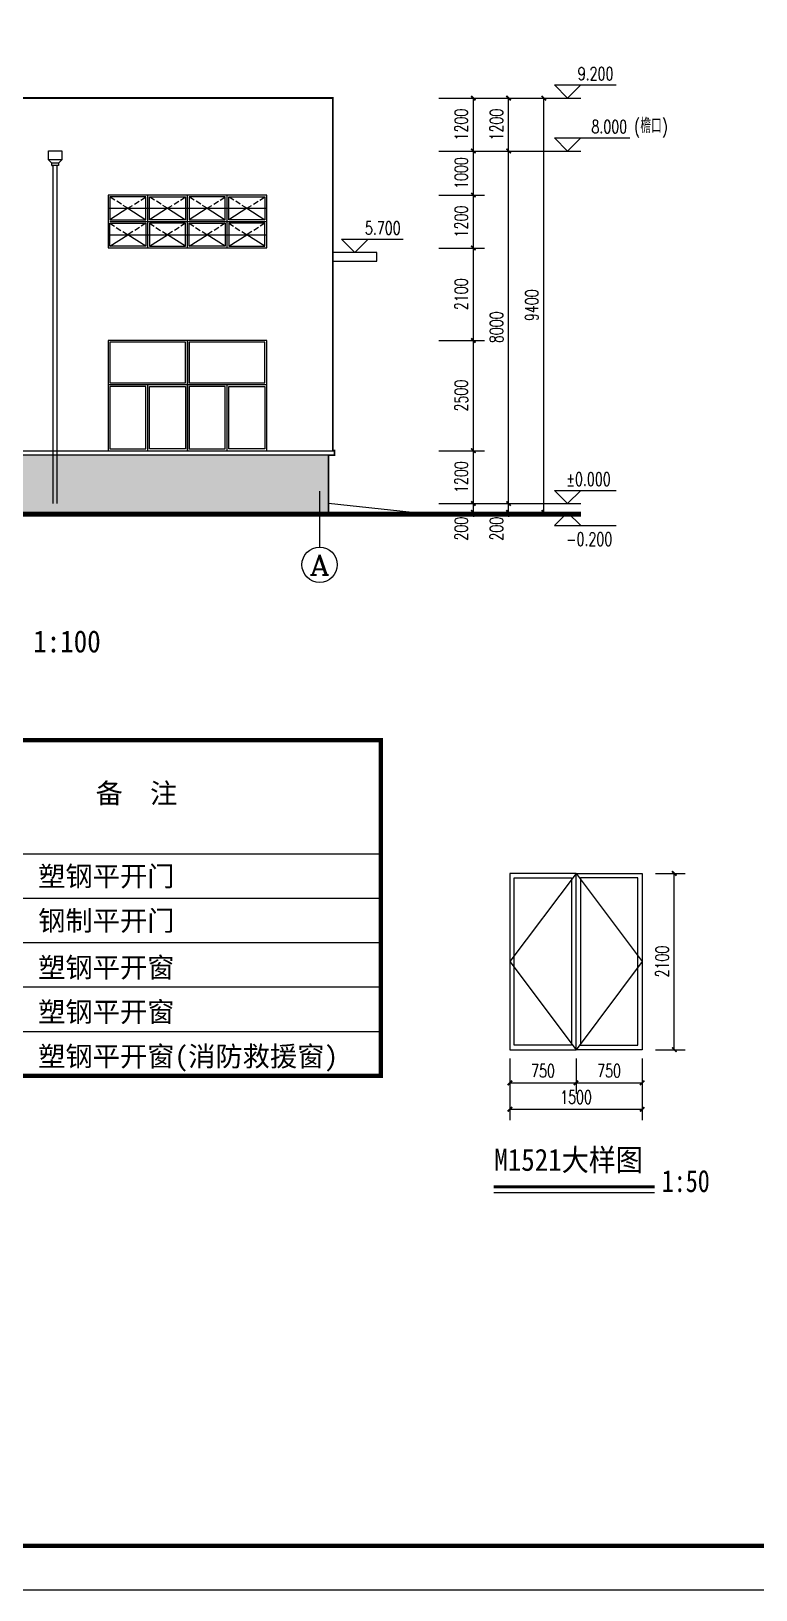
# Model space of a CAD drawing. Extents: x 4554681 to 4680693, y -485691 to -238770.
# Drawn here: x 4615902 to 4632344, y -485691 to -450323 of the extents above; entities that cross this region are included whole.
import ezdxf
from ezdxf.enums import TextEntityAlignment as Align

# ---------------------------------------------------------------- set-up
doc = ezdxf.new("R2010")
doc.units = 0
doc.header["$LTSCALE"] = 1000
doc.header["$MEASUREMENT"] = 0
doc.linetypes.add('DASH', pattern=[0.35, 0.25, -0.1])
doc.layers.get('0').update_dxf_attribs({"linetype": 'CONTINUOUS'})
doc.layers.get('Defpoints').update_dxf_attribs({"linetype": 'CONTINUOUS'})
doc.layers.add('_0', color=7, linetype='CONTINUOUS', lineweight=25)
for name, color, linetype in [('AXIS', 3, 'CONTINUOUS'), ('AXIS_TEXT', 7, 'CONTINUOUS'), ('DIM', 7, 'CONTINUOUS'), ('DIM_ELEV', 3, 'CONTINUOUS'), ('E_STRM', 7, 'CONTINUOUS'), ('LAYER1', 143, 'CONTINUOUS'), ('PUB_DIM', 3, 'CONTINUOUS'), ('PUB_HATCH', 8, 'CONTINUOUS'), ('PUB_TEXT', 7, 'CONTINUOUS'), ('PUB_TITLE', 4, 'CONTINUOUS'), ('WINDOW', 4, 'CONTINUOUS'), ('图名', 15, 'CONTINUOUS'), ('填充', 251, 'CONTINUOUS')]:
    doc.layers.add(name, color=color, linetype=linetype)
doc.styles.add('-宋体', font='', dxfattribs={"width": 0.8})
doc.styles.add('_TCH_AXIS', font='COMPLEX', dxfattribs={"bigfont": 'GBCBIG'})
doc.styles.add('_TCH_DIM', font='SIMPLEX', dxfattribs={"bigfont": 'GBCBIG'})
doc.styles.add('_TCH_DIM_T3', font='SIMPLEX', dxfattribs={"width": 0.705882, "bigfont": 'GBCBIG'})
doc.styles.add('宋体', font='', dxfattribs={"width": 0.7})
doc.styles.get('-宋体').set_extended_font_data('SimSun')
doc.styles.get('宋体').set_extended_font_data('SimSun')
doc.dimstyles.new('_TCH_ARCH&&100', dxfattribs={"dimtxt": 297.5, "dimasz": 100, "dimexe": 250, "dimexo": 300, "dimgap": 126.25, "dimtad": 1, "dimdec": 0, "dimzin": 0, "dimdsep": 46, "dimtxsty": '_TCH_DIM_T3', "dimblk": 'ARCHTICK', "dimcen": 0.09, "dimclrt": 7, "dimazin": 2, "dimtfac": 1, "dimtdec": 0, "dimtix": 1, "dimtmove": 2, "dimatfit": 3, "dimfxl": 0, "dimtolj": 1, "dimtzin": 0, "dimarcsym": 0})

# ---------------------------------------------------------------- blocks, each defined once
blk = doc.blocks.new('_ArchTick')
at = {"color": 0, "linetype": 'ByBlock', "const_width": 0.4}
blk.add_lwpolyline([(-0.5, -0.5), (0.5, 0.5)], dxfattribs=at)
blk = doc.blocks.new('*D51')
at = {"layer": 'Defpoints', "color": 0}
for p in [(4629765, -469434), (4630494, -469434), (4629765, -473434)]:
    blk.add_point(p, dxfattribs=at)
at = {"layer": 'PUB_DIM', "color": 0, "lineweight": -2}
for p, q in [((4630065, -469434), (4630744, -469434)), ((4630494, -473434), (4630494, -469434)), ((4630065, -473434), (4630744, -473434))]:
    blk.add_line(p, q, dxfattribs=at)
at = {"layer": 'PUB_DIM', "color": 0, "lineweight": -2, "xscale": 100, "yscale": 100, "zscale": 100}
for p, rotation in [((4630494, -469434), 90), ((4630494, -473434), 270)]:
    blk.add_blockref('_ArchTick', p, dxfattribs=dict(at, rotation=rotation))
at = {"layer": 'PUB_DIM', "color": 7, "insert": (4630219, -471434), "char_height": 297.5, "attachment_point": 5, "rotation": 90, "style": '_TCH_DIM_T3'}
blk.add_mtext('\\A1;2100', dxfattribs=at)
blk = doc.blocks.new('*D52')
at = {"layer": 'Defpoints', "color": 0}
for p in [(4626765, -473584), (4629765, -473584), (4629765, -474787)]:
    blk.add_point(p, dxfattribs=at)
at = {"layer": 'PUB_DIM', "color": 0, "lineweight": -2}
for p, q in [((4626765, -473884), (4626765, -475037)), ((4629765, -473884), (4629765, -475037)), ((4626765, -474787), (4629765, -474787))]:
    blk.add_line(p, q, dxfattribs=at)
at = {"layer": 'PUB_DIM', "color": 0, "lineweight": -2, "xscale": 100, "yscale": 100, "zscale": 100, "rotation": 180}
blk.add_blockref('_ArchTick', (4626765, -474787), dxfattribs=at)
at = {"layer": 'PUB_DIM', "color": 0, "lineweight": -2, "xscale": 100, "yscale": 100, "zscale": 100}
blk.add_blockref('_ArchTick', (4629765, -474787), dxfattribs=at)
at = {"layer": 'PUB_DIM', "color": 7, "insert": (4628265, -474512), "char_height": 297.5, "attachment_point": 5, "style": '_TCH_DIM_T3'}
blk.add_mtext('\\A1;1500', dxfattribs=at)
blk = doc.blocks.new('*D53')
at = {"layer": 'Defpoints', "color": 0}
for p in [(4626765, -473334), (4628265, -473334), (4628265, -474187)]:
    blk.add_point(p, dxfattribs=at)
at = {"layer": 'PUB_DIM', "color": 0, "lineweight": -2}
for p, q in [((4626765, -473634), (4626765, -474437)), ((4628265, -473634), (4628265, -474437)), ((4626765, -474187), (4628265, -474187))]:
    blk.add_line(p, q, dxfattribs=at)
at = {"layer": 'PUB_DIM', "color": 0, "lineweight": -2, "xscale": 100, "yscale": 100, "zscale": 100, "rotation": 180}
blk.add_blockref('_ArchTick', (4626765, -474187), dxfattribs=at)
at = {"layer": 'PUB_DIM', "color": 0, "lineweight": -2, "xscale": 100, "yscale": 100, "zscale": 100}
blk.add_blockref('_ArchTick', (4628265, -474187), dxfattribs=at)
at = {"layer": 'PUB_DIM', "color": 7, "insert": (4627515, -473912), "char_height": 297.5, "attachment_point": 5, "style": '_TCH_DIM_T3'}
blk.add_mtext('\\A1;750', dxfattribs=at)
blk = doc.blocks.new('*D54')
at = {"layer": 'Defpoints', "color": 0}
for p in [(4628265, -473334), (4629765, -473334), (4629765, -474187)]:
    blk.add_point(p, dxfattribs=at)
at = {"layer": 'PUB_DIM', "color": 0, "lineweight": -2}
for p, q in [((4628265, -473634), (4628265, -474437)), ((4629765, -473634), (4629765, -474437)), ((4628265, -474187), (4629765, -474187))]:
    blk.add_line(p, q, dxfattribs=at)
at = {"layer": 'PUB_DIM', "color": 0, "lineweight": -2, "xscale": 100, "yscale": 100, "zscale": 100, "rotation": 180}
blk.add_blockref('_ArchTick', (4628265, -474187), dxfattribs=at)
at = {"layer": 'PUB_DIM', "color": 0, "lineweight": -2, "xscale": 100, "yscale": 100, "zscale": 100}
blk.add_blockref('_ArchTick', (4629765, -474187), dxfattribs=at)
at = {"layer": 'PUB_DIM', "color": 7, "insert": (4629015, -473912), "char_height": 297.5, "attachment_point": 5, "style": '_TCH_DIM_T3'}
blk.add_mtext('\\A1;750', dxfattribs=at)
blk = doc.blocks.new('*D137')
at = {"layer": 'Defpoints', "color": 0}
for p in [(4624848, -451842), (4625935, -451842), (4624848, -453042)]:
    blk.add_point(p, dxfattribs=at)
at = {"layer": 'PUB_DIM', "color": 0, "lineweight": -2}
for p, q in [((4625148, -451842), (4626185, -451842)), ((4625935, -453042), (4625935, -451842)), ((4625148, -453042), (4626185, -453042))]:
    blk.add_line(p, q, dxfattribs=at)
at = {"layer": 'PUB_DIM', "color": 0, "lineweight": -2, "xscale": 100, "yscale": 100, "zscale": 100}
for p, rotation in [((4625935, -451842), 90), ((4625935, -453042), 270)]:
    blk.add_blockref('_ArchTick', p, dxfattribs=dict(at, rotation=rotation))
at = {"layer": 'PUB_DIM', "color": 7, "insert": (4625660, -452442), "char_height": 297.5, "attachment_point": 5, "rotation": 90, "style": '_TCH_DIM_T3'}
blk.add_mtext('\\A1;1200', dxfattribs=at)
blk = doc.blocks.new('*D138')
at = {"layer": 'Defpoints', "color": 0}
for p in [(4624848, -453042), (4625935, -453042), (4624848, -454042)]:
    blk.add_point(p, dxfattribs=at)
at = {"layer": 'PUB_DIM', "color": 0, "lineweight": -2}
for p, q in [((4625148, -453042), (4626185, -453042)), ((4625935, -454042), (4625935, -453042)), ((4625148, -454042), (4626185, -454042))]:
    blk.add_line(p, q, dxfattribs=at)
at = {"layer": 'PUB_DIM', "color": 0, "lineweight": -2, "xscale": 100, "yscale": 100, "zscale": 100}
for p, rotation in [((4625935, -453042), 90), ((4625935, -454042), 270)]:
    blk.add_blockref('_ArchTick', p, dxfattribs=dict(at, rotation=rotation))
at = {"layer": 'PUB_DIM', "color": 7, "insert": (4625660, -453542), "char_height": 297.5, "attachment_point": 5, "rotation": 90, "style": '_TCH_DIM_T3'}
blk.add_mtext('\\A1;1000', dxfattribs=at)
blk = doc.blocks.new('*D139')
at = {"layer": 'Defpoints', "color": 0}
for p in [(4624848, -454042), (4625935, -454042), (4624848, -455243)]:
    blk.add_point(p, dxfattribs=at)
at = {"layer": 'PUB_DIM', "color": 0, "lineweight": -2}
for p, q in [((4625148, -454042), (4626185, -454042)), ((4625935, -455243), (4625935, -454042)), ((4625148, -455243), (4626185, -455243))]:
    blk.add_line(p, q, dxfattribs=at)
at = {"layer": 'PUB_DIM', "color": 0, "lineweight": -2, "xscale": 100, "yscale": 100, "zscale": 100}
for p, rotation in [((4625935, -454042), 90), ((4625935, -455243), 270)]:
    blk.add_blockref('_ArchTick', p, dxfattribs=dict(at, rotation=rotation))
at = {"layer": 'PUB_DIM', "color": 7, "insert": (4625660, -454642), "char_height": 297.5, "attachment_point": 5, "rotation": 90, "style": '_TCH_DIM_T3'}
blk.add_mtext('\\A1;1200', dxfattribs=at)
blk = doc.blocks.new('*D140')
at = {"layer": 'Defpoints', "color": 0}
for p in [(4624848, -455243), (4625935, -455243), (4624848, -457343)]:
    blk.add_point(p, dxfattribs=at)
at = {"layer": 'PUB_DIM', "color": 0, "lineweight": -2}
for p, q in [((4625148, -455243), (4626185, -455243)), ((4625935, -457343), (4625935, -455243)), ((4625148, -457343), (4626185, -457343))]:
    blk.add_line(p, q, dxfattribs=at)
at = {"layer": 'PUB_DIM', "color": 0, "lineweight": -2, "xscale": 100, "yscale": 100, "zscale": 100}
for p, rotation in [((4625935, -455243), 90), ((4625935, -457343), 270)]:
    blk.add_blockref('_ArchTick', p, dxfattribs=dict(at, rotation=rotation))
at = {"layer": 'PUB_DIM', "color": 7, "insert": (4625660, -456293), "char_height": 297.5, "attachment_point": 5, "rotation": 90, "style": '_TCH_DIM_T3'}
blk.add_mtext('\\A1;2100', dxfattribs=at)
blk = doc.blocks.new('*D141')
at = {"layer": 'Defpoints', "color": 0}
for p in [(4624848, -457343), (4625935, -457343), (4624848, -459842)]:
    blk.add_point(p, dxfattribs=at)
at = {"layer": 'PUB_DIM', "color": 0, "lineweight": -2}
for p, q in [((4625148, -457343), (4626185, -457343)), ((4625935, -459842), (4625935, -457343)), ((4625148, -459842), (4626185, -459842))]:
    blk.add_line(p, q, dxfattribs=at)
at = {"layer": 'PUB_DIM', "color": 0, "lineweight": -2, "xscale": 100, "yscale": 100, "zscale": 100}
for p, rotation in [((4625935, -457343), 90), ((4625935, -459842), 270)]:
    blk.add_blockref('_ArchTick', p, dxfattribs=dict(at, rotation=rotation))
at = {"layer": 'PUB_DIM', "color": 7, "insert": (4625660, -458592), "char_height": 297.5, "attachment_point": 5, "rotation": 90, "style": '_TCH_DIM_T3'}
blk.add_mtext('\\A1;2500', dxfattribs=at)
blk = doc.blocks.new('*D142')
at = {"layer": 'Defpoints', "color": 0}
for p in [(4624848, -459842), (4625935, -459842), (4624848, -461042)]:
    blk.add_point(p, dxfattribs=at)
at = {"layer": 'PUB_DIM', "color": 0, "lineweight": -2}
for p, q in [((4625148, -459842), (4626185, -459842)), ((4625935, -461042), (4625935, -459842)), ((4625148, -461042), (4626185, -461042))]:
    blk.add_line(p, q, dxfattribs=at)
at = {"layer": 'PUB_DIM', "color": 0, "lineweight": -2, "xscale": 100, "yscale": 100, "zscale": 100}
for p, rotation in [((4625935, -459842), 90), ((4625935, -461042), 270)]:
    blk.add_blockref('_ArchTick', p, dxfattribs=dict(at, rotation=rotation))
at = {"layer": 'PUB_DIM', "color": 7, "insert": (4625660, -460442), "char_height": 297.5, "attachment_point": 5, "rotation": 90, "style": '_TCH_DIM_T3'}
blk.add_mtext('\\A1;1200', dxfattribs=at)
blk = doc.blocks.new('*D143')
at = {"layer": 'Defpoints', "color": 0}
for p in [(4624848, -461042), (4625935, -461042), (4624848, -461242)]:
    blk.add_point(p, dxfattribs=at)
at = {"layer": 'PUB_DIM', "color": 0, "lineweight": -2}
for p, q in [((4625148, -461042), (4626185, -461042)), ((4625935, -461042), (4625935, -460942)), ((4625935, -461242), (4625935, -461042)), ((4625148, -461242), (4626185, -461242)), ((4625935, -461242), (4625935, -461342))]:
    blk.add_line(p, q, dxfattribs=at)
at = {"layer": 'PUB_DIM', "color": 0, "lineweight": -2, "xscale": 100, "yscale": 100, "zscale": 100}
for p, rotation in [((4625935, -461042), 270), ((4625935, -461242), 90)]:
    blk.add_blockref('_ArchTick', p, dxfattribs=dict(at, rotation=rotation))
at = {"layer": 'PUB_DIM', "color": 7, "insert": (4625660, -461612), "char_height": 297.5, "attachment_point": 5, "rotation": 90, "style": '_TCH_DIM_T3'}
blk.add_mtext('\\A1;200', dxfattribs=at)
blk = doc.blocks.new('*D144')
at = {"layer": 'Defpoints', "color": 0}
for p in [(4625948, -451842), (4627535, -451842), (4625948, -461242)]:
    blk.add_point(p, dxfattribs=at)
at = {"layer": 'PUB_DIM', "color": 0, "lineweight": -2}
for p, q in [((4626248, -451842), (4627785, -451842)), ((4627535, -461242), (4627535, -451842)), ((4626248, -461242), (4627785, -461242))]:
    blk.add_line(p, q, dxfattribs=at)
at = {"layer": 'PUB_DIM', "color": 0, "lineweight": -2, "xscale": 100, "yscale": 100, "zscale": 100}
for p, rotation in [((4627535, -451842), 90), ((4627535, -461242), 270)]:
    blk.add_blockref('_ArchTick', p, dxfattribs=dict(at, rotation=rotation))
at = {"layer": 'PUB_DIM', "color": 7, "insert": (4627260, -456542), "char_height": 297.5, "attachment_point": 5, "rotation": 90, "style": '_TCH_DIM_T3'}
blk.add_mtext('\\A1;9400', dxfattribs=at)
blk = doc.blocks.new('*D145')
at = {"layer": 'Defpoints', "color": 0}
for p in [(4625948, -451842), (4626735, -451842), (4625948, -453042)]:
    blk.add_point(p, dxfattribs=at)
at = {"layer": 'PUB_DIM', "color": 0, "lineweight": -2}
for p, q in [((4626248, -451842), (4626985, -451842)), ((4626735, -453042), (4626735, -451842)), ((4626248, -453042), (4626985, -453042))]:
    blk.add_line(p, q, dxfattribs=at)
at = {"layer": 'PUB_DIM', "color": 0, "lineweight": -2, "xscale": 100, "yscale": 100, "zscale": 100}
for p, rotation in [((4626735, -451842), 90), ((4626735, -453042), 270)]:
    blk.add_blockref('_ArchTick', p, dxfattribs=dict(at, rotation=rotation))
at = {"layer": 'PUB_DIM', "color": 7, "insert": (4626460, -452442), "char_height": 297.5, "attachment_point": 5, "rotation": 90, "style": '_TCH_DIM_T3'}
blk.add_mtext('\\A1;1200', dxfattribs=at)
blk = doc.blocks.new('*D146')
at = {"layer": 'Defpoints', "color": 0}
for p in [(4625948, -453042), (4626735, -453042), (4625948, -461042)]:
    blk.add_point(p, dxfattribs=at)
at = {"layer": 'PUB_DIM', "color": 0, "lineweight": -2}
for p, q in [((4626248, -453042), (4626985, -453042)), ((4626735, -461042), (4626735, -453042)), ((4626248, -461042), (4626985, -461042))]:
    blk.add_line(p, q, dxfattribs=at)
at = {"layer": 'PUB_DIM', "color": 0, "lineweight": -2, "xscale": 100, "yscale": 100, "zscale": 100}
for p, rotation in [((4626735, -453042), 90), ((4626735, -461042), 270)]:
    blk.add_blockref('_ArchTick', p, dxfattribs=dict(at, rotation=rotation))
at = {"layer": 'PUB_DIM', "color": 7, "insert": (4626460, -457042), "char_height": 297.5, "attachment_point": 5, "rotation": 90, "style": '_TCH_DIM_T3'}
blk.add_mtext('\\A1;8000', dxfattribs=at)
blk = doc.blocks.new('*D147')
at = {"layer": 'Defpoints', "color": 0}
for p in [(4625948, -461042), (4626735, -461042), (4625948, -461242)]:
    blk.add_point(p, dxfattribs=at)
at = {"layer": 'PUB_DIM', "color": 0, "lineweight": -2}
for p, q in [((4626248, -461042), (4626985, -461042)), ((4626735, -461042), (4626735, -460942)), ((4626735, -461242), (4626735, -461042)), ((4626248, -461242), (4626985, -461242)), ((4626735, -461242), (4626735, -461342))]:
    blk.add_line(p, q, dxfattribs=at)
at = {"layer": 'PUB_DIM', "color": 0, "lineweight": -2, "xscale": 100, "yscale": 100, "zscale": 100}
for p, rotation in [((4626735, -461042), 270), ((4626735, -461242), 90)]:
    blk.add_blockref('_ArchTick', p, dxfattribs=dict(at, rotation=rotation))
at = {"layer": 'PUB_DIM', "color": 7, "insert": (4626460, -461612), "char_height": 297.5, "attachment_point": 5, "rotation": 90, "style": '_TCH_DIM_T3'}
blk.add_mtext('\\A1;200', dxfattribs=at)
blk = doc.blocks.new('_RAINH')
blk.add_lwpolyline([(-150, 0), (-150, -200), (150, -200), (150, 0)], close=True)
for points in [[(-150, -200), (-75, -280), (75, -280), (150, -200)], [(-75, -280), (-75, -330), (75, -330), (75, -280)]]:
    blk.add_lwpolyline(points)
blk = doc.blocks.new('C-3015')
at = {"layer": 'PUB_HATCH', "linetype": 'DASH', "ltscale": 0.5}
for p, q in [((733687, 126065), (733277, 126325)), ((733687, 126065), (734097, 126325)), ((734587, 126065), (734177, 126325)), ((734587, 126065), (734997, 126325)), ((735487, 126065), (735077, 126325)), ((735487, 126065), (735897, 126325)), ((736387, 126065), (735977, 126325)), ((736387, 126065), (736797, 126325)), ((733277, 125725), (733687, 125465)), ((734097, 125725), (733687, 125465)), ((734177, 125725), (734587, 125465)), ((734997, 125725), (734587, 125465)), ((735077, 125725), (735487, 125465)), ((735897, 125725), (735487, 125465)), ((735977, 125725), (736387, 125465)), ((736797, 125725), (736387, 125465))]:
    blk.add_line(p, q, dxfattribs=at)
at = {"layer": 'PUB_HATCH'}
for p, q in [((736837, 126065), (733237, 126065)), ((733687, 126065), (733277, 125805)), ((733687, 126065), (734097, 125805)), ((734587, 126065), (734177, 125805)), ((734587, 126065), (734997, 125805)), ((735487, 126065), (735077, 125805)), ((735487, 126065), (735897, 125805)), ((736387, 126065), (735977, 125805)), ((736387, 126065), (736797, 125805)), ((736837, 125465), (733237, 125465)), ((733277, 125205), (733687, 125465)), ((734097, 125205), (733687, 125465)), ((734177, 125205), (734587, 125465)), ((734997, 125205), (734587, 125465)), ((735077, 125205), (735487, 125465)), ((735897, 125205), (735487, 125465)), ((735977, 125205), (736387, 125465)), ((736797, 125205), (736387, 125465))]:
    blk.add_line(p, q, dxfattribs=at)
at = {"layer": 'WINDOW', "color": 160}
for p, q in [((734137, 125165), (734137, 126365)), ((735037, 125165), (735037, 126365)), ((735937, 125165), (735937, 126365)), ((736797, 125765), (733237, 125765))]:
    blk.add_line(p, q, dxfattribs=at)
for points in [[(733237, 126365), (736837, 126365), (736837, 125165), (733237, 125165)], [(734097, 126325), (733277, 126325), (733277, 125805), (734097, 125805)], [(734177, 126325), (734997, 126325), (734997, 125805), (734177, 125805)], [(735897, 126325), (735077, 126325), (735077, 125805), (735897, 125805)], [(735977, 126325), (736797, 126325), (736797, 125805), (735977, 125805)], [(734097, 125205), (733277, 125205), (733277, 125725), (734097, 125725)], [(734177, 125205), (734997, 125205), (734997, 125725), (734177, 125725)], [(735897, 125205), (735077, 125205), (735077, 125725), (735897, 125725)], [(735977, 125205), (736797, 125205), (736797, 125725), (735977, 125725)]]:
    blk.add_lwpolyline(points, close=True, dxfattribs=at)

msp = doc.modelspace()

# ---------------------------------------------------------------- hatches: boundary and pattern name
at = {"layer": '填充', "linetype": 'ByBlock', "lineweight": 100}
h = msp.add_hatch(dxfattribs=at)
h.set_pattern_fill('AR-B816C', color=256, scale=200)
h.set_pattern_definition([(0, (-6621531, 282377.9), (245.692378, 245.692378), [479.867928, -11.51682]), (0, (-6621776.7, 282389.43), (245.692378, 245.692378), [479.867928, -11.51682]), (90, (-6621531, 282377.9), (-245.692378, 245.692378), [-257.20918, 234.175548]), (90, (-6621542.52, 282377.9), (-245.692378, 245.692378), [-257.20918, 234.175548])])
h.paths.add_polyline_path([(4622646, -461242.4), (4622646, -459942.4), (4604246, -459942.4), (4604246, -461242.4)])

# ---------------------------------------------------------------- linework, layer by layer
for p, q in [((4616370.4, -453369.9), (4616395.4, -453369.9)), ((4616395.4, -453369.9), (4616395.4, -461042.4)), ((4616495.4, -461042.4), (4616495.4, -453369.9))]:
    msp.add_line(p, q)
msp.add_lwpolyline([(4622746, -455542.4), (4623746, -455542.4), (4623746, -455342.4), (4622746, -455342.4)])
at = {"layer": '_0', "color": 0}
for p, q in [((4604146, -459842.4), (4622746, -459842.4)), ((4622646, -459942.4), (4604246, -459942.4)), ((4624546, -461242.4), (4622646, -461042.4)), ((4628374.1, -461242.4), (4598518, -461242.4))]:
    msp.add_line(p, q, dxfattribs=at)
for points, const_width in [([(4622646, -461242.4), (4622646, -459942.4), (4622786, -459942.4), (4622786, -459842.4), (4622746, -459842.4), (4622746, -451839.9), (4604146, -451839.9), (4604146, -459842.4), (4604106, -459842.4), (4604106, -459942.4), (4604246, -459942.4), (4604246, -461242.4)], 40), ([(4628374.1, -461292.4), (4598518, -461292.4)], 100)]:
    msp.add_lwpolyline(points, dxfattribs=dict(at, const_width=const_width))
at = {"layer": 'AXIS', "color": 0}
msp.add_line((4622446, -460762.9), (4622446, -462031), dxfattribs=at)
msp.add_circle((4622446, -462431), 400, dxfattribs=at)
at = {"layer": 'DIM', "color": 143}
for p, q in [((4596033.5, -468987.5), (4623837, -468987.5)), ((4597539.2, -469995.5), (4623837, -469995.5)), ((4597539.2, -469995.5), (4623837, -469995.5)), ((4597539.2, -469995.5), (4623837, -469995.5)), ((4597539.2, -469995.5), (4623837, -469995.5)), ((4597539.2, -469995.5), (4623837, -469995.5)), ((4596033.5, -471003.5), (4623837, -471003.5)), ((4597539.2, -471003.5), (4623837, -471003.5)), ((4597539.2, -471003.5), (4623837, -471003.5)), ((4597539.2, -471003.5), (4623837, -471003.5)), ((4597539.2, -471003.5), (4623837, -471003.5)), ((4597539.2, -472011.5), (4623837, -472011.5)), ((4597539.2, -472011.5), (4623837, -472011.5)), ((4597539.2, -472011.5), (4623837, -472011.5)), ((4597539.2, -472011.5), (4623837, -472011.5)), ((4597539.2, -472011.5), (4623837, -472011.5)), ((4597539.2, -473019.5), (4623837, -473019.5)), ((4597539.2, -473019.5), (4623837, -473019.5)), ((4597539.2, -473019.5), (4623837, -473019.5)), ((4597539.2, -473019.5), (4623837, -473019.5)), ((4597539.2, -473019.5), (4623837, -473019.5)), ((4596033.5, -474027.5), (4623837, -474027.5)), ((4596033.5, -474027.5), (4623837, -474027.5)), ((4596033.5, -474027.5), (4623837, -474027.5)), ((4597539.2, -474027.5), (4623837, -474027.5)), ((4597539.2, -474027.5), (4623837, -474027.5)), ((4597539.2, -474027.5), (4623837, -474027.5)), ((4597539.2, -474027.5), (4623837, -474027.5)), ((4597539.2, -474027.5), (4623837, -474027.5))]:
    msp.add_line(p, q, dxfattribs=at)
at = {"layer": 'DIM_ELEV'}
for p, q in [((4628074.1, -451839.9), (4627774.1, -451539.9)), ((4627774.1, -451539.9), (4629173, -451539.9)), ((4628074.1, -451839.9), (4628374.1, -451539.9)), ((4627374.1, -451839.9), (4628374.1, -451839.9)), ((4627374.1, -453042.4), (4628374.1, -453042.4)), ((4628074.1, -453042.4), (4627774.1, -452742.4)), ((4627774.1, -452742.4), (4629484.9, -452742.4)), ((4628074.1, -453042.4), (4628374.1, -452742.4)), ((4623246, -455342.4), (4622946, -455042.4)), ((4622946, -455042.4), (4624344.9, -455042.4)), ((4623246, -455342.4), (4623546, -455042.4)), ((4628074.1, -461042.4), (4627774.1, -460742.4)), ((4627774.1, -460742.4), (4629173, -460742.4)), ((4628074.1, -461042.4), (4628374.1, -460742.4)), ((4626945.4, -461042.4), (4628374.1, -461042.4)), ((4627374.1, -461242.4), (4628374.1, -461242.4)), ((4628074.1, -461242.4), (4627774.1, -461542.4)), ((4627774.1, -461542.4), (4629173, -461542.4)), ((4628074.1, -461242.4), (4628374.1, -461542.4))]:
    msp.add_line(p, q, dxfattribs=at)
at = {"layer": 'E_STRM'}
msp.add_line((4616395.4, -453369.9), (4616395.4, -461042.4), dxfattribs=at)
at = {"layer": 'LAYER1'}
for points in [[(4626764.7, -473434.2), (4628264.7, -473434.2), (4628264.7, -469434.2), (4626764.7, -469434.2)], [(4629764.7, -473434.2), (4628264.7, -473434.2), (4628264.7, -469434.2), (4629764.7, -469434.2)]]:
    msp.add_lwpolyline(points, close=True, dxfattribs=at)
at = {"layer": 'PUB_DIM'}
for p, q in [((4625447.5, -451841.9), (4628374.1, -451841.9)), ((4625447.5, -453042.4), (4628374.1, -453042.4)), ((4625447.5, -461042.4), (4628374.1, -461042.4))]:
    msp.add_line(p, q, dxfattribs=at)
at = {"layer": 'PUB_TITLE', "color": 4}
msp.add_lwpolyline([(4588254.8, -485690.7), (4672354.8, -485690.7), (4672354.8, -426290.7), (4588254.8, -426290.7)], close=True, dxfattribs=at)
at = {"layer": 'PUB_TITLE', "color": 4, "const_width": 100}
msp.add_lwpolyline([(4590754.8, -484690.7), (4671354.8, -484690.7), (4671354.8, -427290.7), (4590754.8, -427290.7)], close=True, dxfattribs=at)
at = {"layer": 'PUB_TITLE', "const_width": 100.8}
msp.add_lwpolyline([(4596033.5, -466409.5), (4623837, -466409.5), (4623837, -474027.5), (4596033.5, -474027.5)], close=True, dxfattribs=at)
at = {"layer": 'WINDOW', "color": 160}
for p, q in [((4617646, -458342.4), (4619446, -458342.4)), ((4618546, -459842.4), (4618546, -458342.4)), ((4619446, -458342.4), (4621246, -458342.4)), ((4620346, -459842.4), (4620346, -458342.4))]:
    msp.add_line(p, q, dxfattribs=at)
at = {"layer": 'WINDOW', "color": 1}
for p, q in [((4628264.7, -469434.2), (4626764.7, -471434.2)), ((4628264.7, -469434.2), (4629764.7, -471434.2)), ((4626764.7, -471434.2), (4628264.7, -473434.2)), ((4629764.7, -471434.2), (4628264.7, -473434.2))]:
    msp.add_line(p, q, dxfattribs=at)
at = {"layer": 'WINDOW', "color": 160}
for points in [[(4619446, -457342.4), (4617646, -457342.4), (4617646, -459842.4), (4619446, -459842.4)], [(4619406, -457382.4), (4617686, -457382.4), (4617686, -458302.4), (4619406, -458302.4)], [(4621246, -457342.4), (4619446, -457342.4), (4619446, -459842.4), (4621246, -459842.4)], [(4621206, -457382.4), (4619486, -457382.4), (4619486, -458302.4), (4621206, -458302.4)], [(4618506, -458382.4), (4617686, -458382.4), (4617686, -459802.4), (4618506, -459802.4)], [(4618586, -458382.4), (4619406, -458382.4), (4619406, -459802.4), (4618586, -459802.4)], [(4620306, -458382.4), (4619486, -458382.4), (4619486, -459802.4), (4620306, -459802.4)], [(4620386, -458382.4), (4621206, -458382.4), (4621206, -459802.4), (4620386, -459802.4)]]:
    msp.add_lwpolyline(points, close=True, dxfattribs=at)
at = {"layer": 'WINDOW'}
for points in [[(4628164.7, -469534.2), (4628164.7, -473334.2), (4626864.7, -473334.2), (4626864.7, -469534.2), (4628164.7, -469534.2)], [(4628364.7, -469534.2), (4628364.7, -473334.2), (4629664.7, -473334.2), (4629664.7, -469534.2), (4628364.7, -469534.2)]]:
    msp.add_lwpolyline(points, dxfattribs=at)
at = {"layer": '图名'}
msp.add_line((4626398.5, -476677.1), (4630046.9, -476677.1), dxfattribs=at)
at = {"layer": '图名', "const_width": 70}
msp.add_lwpolyline([(4626398.5, -476544), (4630046.9, -476544)], dxfattribs=at)

# ---------------------------------------------------------------- block references
at = {"xscale": -1}
msp.add_blockref('C-3015', (5354482.7, -580407), dxfattribs=at)
at = {"layer": 'E_STRM', "xscale": -1}
msp.add_blockref('_RAINH', (4616445.4, -453039.9), dxfattribs=at)

# ---------------------------------------------------------------- texts
at = {"layer": 'AXIS_TEXT', "color": 0, "style": '_TCH_AXIS', "width": 1.166667}
msp.add_text('A', height=452.5, dxfattribs=at).set_placement((4622219.7, -462657.3), (4622672.3, -462657.3), align=Align.FIT)
at = {"layer": 'PUB_TEXT', "style": '_TCH_DIM', "width": 0.705882}
for s, p in [('9.200', (4628303, -451434.9)), ('8.000', (4628614.9, -452637.4)), ('(', (4629584.9, -452637.4)), (')', (4630216.4, -452637.4)), ('5.700', (4623474.9, -454937.4)), ('%%P0.000', (4628043, -460637.4)), ('-0.200', (4628043, -461997.4))]:
    msp.add_text(s, height=297.5, dxfattribs=at).set_placement(p)
at = {"layer": 'PUB_TEXT', "style": '_TCH_DIM'}
msp.add_text('檐口', height=337.59, dxfattribs=at).set_placement((4629724.9, -452637.4))
at = {"layer": 'PUB_TEXT', "linetype": 'Continuous', "style": '-宋体'}
msp.add_text('备  注', height=453.6, dxfattribs=at).set_placement((4617364.5, -467843.2))
at = {"layer": 'PUB_TEXT', "color": 6, "linetype": 'Continuous', "style": '-宋体'}
for s, p in [('塑钢平开门', (4616061.5, -469725.7)), ('钢制平开门', (4616061.5, -470733.7)), ('塑钢平开窗', (4616061.5, -471795.4)), ('塑钢平开窗', (4616061.5, -472803.4)), ('塑钢平开窗(消防救援窗)', (4616061.5, -473811.4))]:
    msp.add_text(s, height=453.6, dxfattribs=at).set_placement(p)
at = {"layer": '图名', "style": '宋体'}
for s, width, p in [('1:100', 0.9, (4615949.1, -464419.5)), ('M1521大样图', 0.9, (4626409.3, -476183.2)), ('1:50', 0.8, (4630210.6, -476664.1))]:
    msp.add_text(s, height=500, dxfattribs=dict(at, width=width)).set_placement(p)

# ---------------------------------------------------------------- dimensions: what is measured, and where the dimension line sits
at = {"layer": 'PUB_DIM'}
for p1, p2, distance, picture, middle in [((4624847.5332, -453042.4123), (4624847.5332, -451841.9185), -1087.7287, '*D137', (4625660.2618, -452442.1654)), ((4625947.5332, -461242.4123), (4625947.5332, -451841.9185), -1587.7287, '*D144', (4627260.2618, -456542.1654)), ((4625947.5332, -453042.4123), (4625947.5332, -451841.9185), -787.7287, '*D145', (4626460.2618, -452442.1654)), ((4624847.5, -454042.4), (4624847.5, -453042.4), -1087.7, '*D138', (4625660.3, -453542.4)), ((4625947.5, -461042.4), (4625947.5, -453042.4), -787.7, '*D146', (4626460.3, -457042.4)), ((4624847.5, -455242.5), (4624847.5, -454042.4), -1087.7, '*D139', (4625660.3, -454642.5)), ((4624847.5, -457342.5), (4624847.5, -455242.5), -1087.7, '*D140', (4625660.3, -456292.5)), ((4624847.5, -459842.4), (4624847.5, -457342.5), -1087.7, '*D141', (4625660.3, -458592.5)), ((4624847.5, -461042.4), (4624847.5, -459842.4), -1087.7, '*D142', (4625660.3, -460442.4))]:
    dim = msp.add_aligned_dim(p1=p1, p2=p2, distance=distance, dimstyle='_TCH_ARCH&&100', dxfattribs=at)
    dim.commit()
    dim.dimension.update_dxf_attribs({"geometry": picture, "text_midpoint": middle})
for base, p1, p2, picture, middle in [((4625935.3, -461042.4), (4624847.5, -461242.4), (4624847.5, -461042.4), '*D143', (4625660.3, -461612.4)), ((4626735.3, -461042.4), (4625947.5, -461242.4), (4625947.5, -461042.4), '*D147', (4626460.3, -461612.4))]:
    dim = msp.add_linear_dim(base=base, p1=p1, p2=p2, angle=90, dimstyle='_TCH_ARCH&&100', dxfattribs=at)
    dim.commit()
    dim.dimension.update_dxf_attribs({"geometry": picture, "text_midpoint": middle, "dimtype": 129})
for p1, p2, distance, text, picture, middle in [((4629764.7, -473434.2), (4629764.7, -469434.2), -728.9, '2100', '*D51', (4630218.7, -471434.2)), ((4626764.7, -473334.2), (4628264.7, -473334.2), -852.6, '750', '*D53', (4627514.7, -473911.8)), ((4628264.7, -473334.2), (4629764.7, -473334.2), -852.6, '750', '*D54', (4629014.7, -473911.8)), ((4626764.7, -473584.4), (4629764.7, -473584.4), -1202.4, '1500', '*D52', (4628264.7, -474511.8))]:
    dim = msp.add_aligned_dim(p1=p1, p2=p2, distance=distance, text=text, dimstyle='_TCH_ARCH&&100', dxfattribs=at)
    dim.commit()
    dim.dimension.update_dxf_attribs({"geometry": picture, "text_midpoint": middle})

doc.saveas('drawing.dxf')
